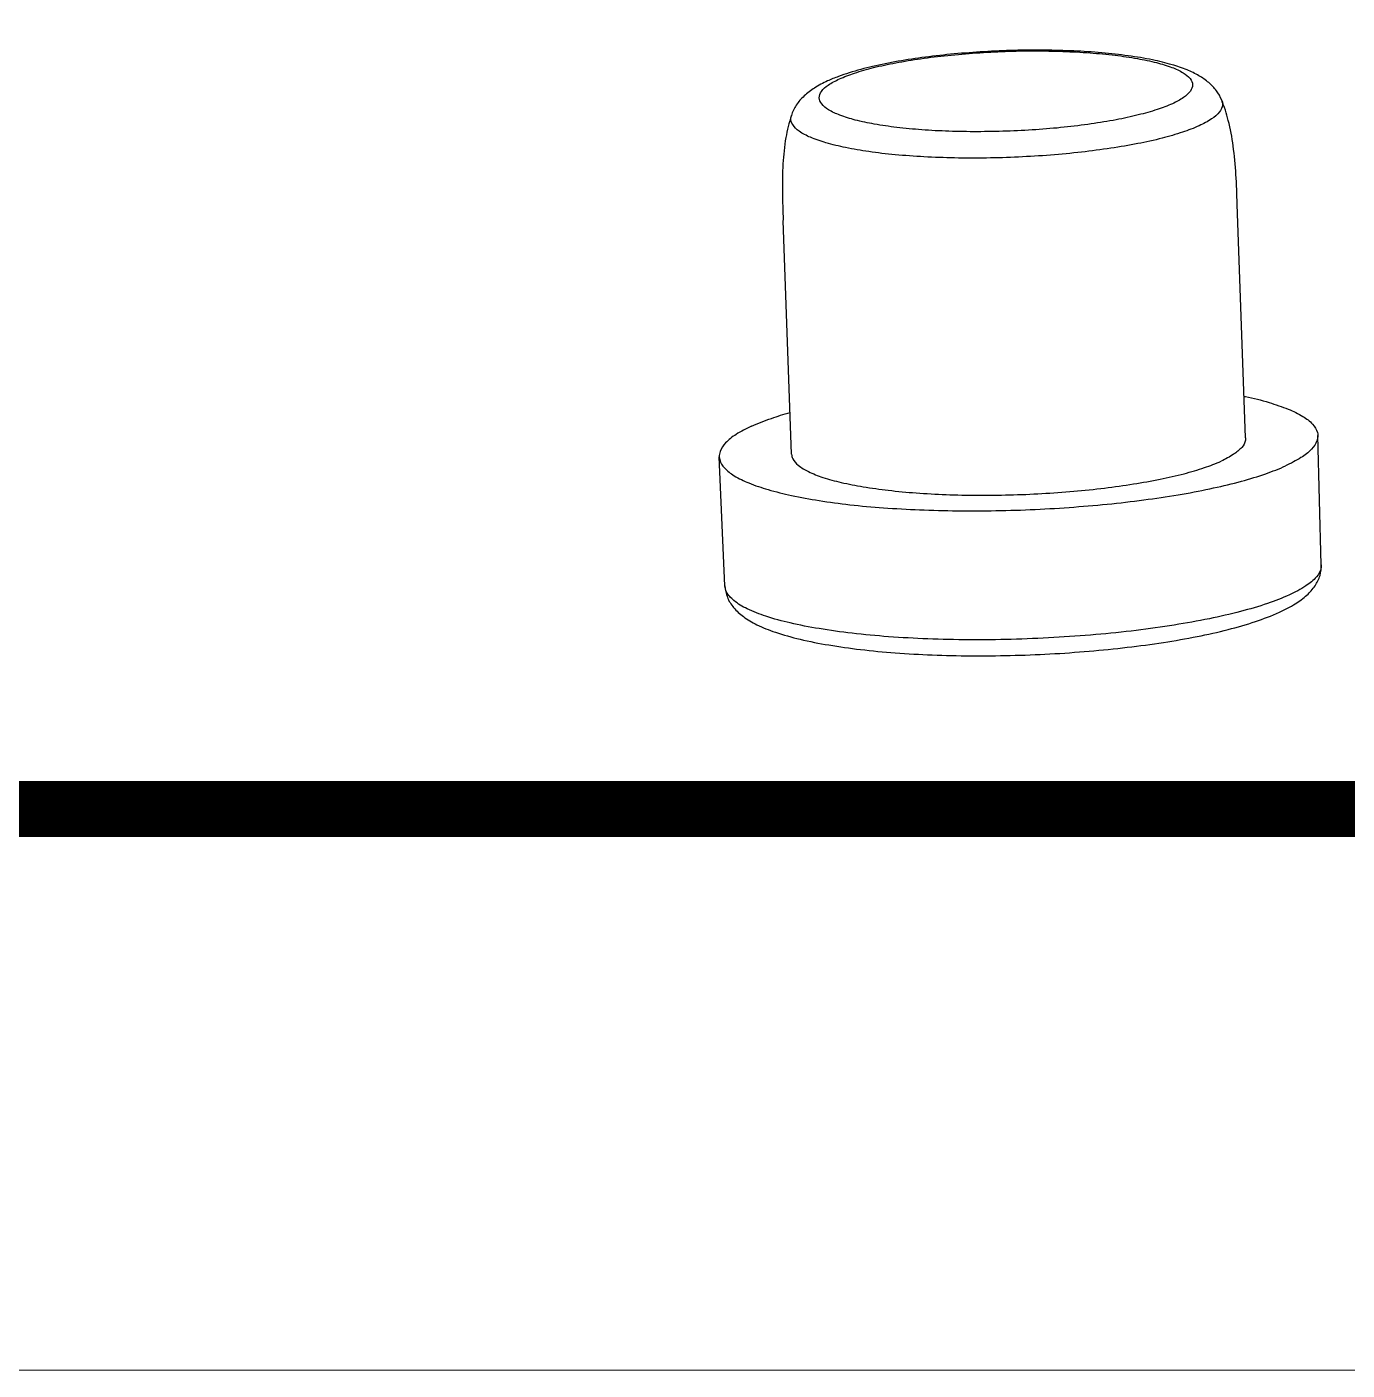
# Model space of a CAD drawing. Header units: millimetres. Extents: x 1779 to 2074, y -741 to -536.
# Drawn here: x 1880.02 to 1891.99, y -741.14 to -728.96 of the extents above; entities that cross this region are included whole.
import ezdxf

# ---------------------------------------------------------------- set-up
doc = ezdxf.new("R2010")
doc.units = ezdxf.units.MM
doc.layers.add('02___PRT_ALL_AXES', color=7, linetype='Continuous')
doc.layers.add('from', color=7, linetype='Continuous', lineweight=13)

msp = doc.modelspace()

# ---------------------------------------------------------------- linework, layer by layer
at = {"color": 7, "linetype": 'Continuous'}
for p, q in [((1890.849, -729.623), (1890.849, -729.623)), ((1886.948, -729.762), (1886.948, -729.762))]:
    msp.add_line(p, q, dxfattribs=at)
for points, start_tangent, end_tangent in [([(1890.849, -729.623), (1890.801, -729.538), (1890.731, -729.464), (1890.643, -729.402), (1890.535, -729.349), (1890.399, -729.302), (1890.222, -729.258), (1890.002, -729.221), (1889.762, -729.194), (1889.508, -729.177), (1889.241, -729.17), (1888.968, -729.172), (1888.694, -729.184), (1888.424, -729.204), (1888.163, -729.233), (1887.915, -729.271), (1887.685, -729.318), (1887.473, -729.375), (1887.375, -729.409)], (-0.375546, 0.926804), (-0.937179, -0.34885)), ([(1887.383, -729.431), (1887.521, -729.378), (1887.692, -729.328), (1887.894, -729.285), (1888.12, -729.247), (1888.365, -729.217), (1888.623, -729.195), (1888.887, -729.181), (1889.152, -729.176), (1889.41, -729.181), (1889.656, -729.194), (1889.883, -729.216), (1890.085, -729.246), (1890.258, -729.283), (1890.398, -729.326), (1890.5, -729.375), (1890.563, -729.428), (1890.585, -729.484), (1890.565, -729.541), (1890.503, -729.599), (1890.403, -729.655)], (0.909485, 0.415737), (-0.909485, -0.415737)), ([(1890.403, -729.655), (1890.265, -729.708), (1890.093, -729.757), (1889.892, -729.801), (1889.666, -729.838), (1889.421, -729.869), (1889.163, -729.891), (1888.898, -729.904), (1888.634, -729.909), (1888.375, -729.905), (1888.13, -729.892), (1887.903, -729.87), (1887.7, -729.84), (1887.527, -729.803), (1887.388, -729.759), (1887.285, -729.71), (1887.223, -729.657), (1887.201, -729.601), (1887.221, -729.544), (1887.282, -729.487), (1887.383, -729.431)], (-0.909485, -0.415737), (0.909485, 0.415737)), ([(1887.375, -729.409), (1887.276, -729.449)], (-0.937179, -0.34885), (-0.909485, -0.415737)), ([(1887.276, -729.449), (1887.157, -729.513), (1887.064, -729.585), (1886.993, -729.668), (1886.948, -729.762)], (-0.909485, -0.415737), (-0.308721, -0.951153)), ([(1890.848, -729.624), (1890.855, -729.667), (1890.828, -729.73), (1890.757, -729.793), (1890.645, -729.855)], (0.363091, -0.931754), (-0.909485, -0.415737)), ([(1890.645, -729.855), (1890.494, -729.913), (1890.308, -729.968), (1890.089, -730.017), (1889.845, -730.059), (1889.579, -730.094), (1889.298, -730.121), (1889.008, -730.139), (1888.716, -730.148), (1888.427, -730.147), (1888.15, -730.137), (1887.889, -730.118), (1887.65, -730.09), (1887.44, -730.053), (1887.262, -730.01), (1887.121, -729.96), (1887.019, -729.905), (1886.96, -729.845), (1886.943, -729.784), (1886.948, -729.762)], (-0.909485, -0.415737), (0.313536, 0.949576)), ([(1891.373, -734.266), (1891.516, -734.189), (1891.621, -734.111), (1891.695, -734.026), (1891.74, -733.932), (1891.752, -733.835)], (0.909485, 0.415737), (-0.027705, 0.999616)), ([(1891.752, -733.835), (1891.75, -733.862), (1891.708, -733.945), (1891.611, -734.028), (1891.462, -734.109)], (0.044445, -0.999012), (-0.909485, -0.415737)), ([(1886.346, -734.028), (1886.368, -734.13), (1886.425, -734.224), (1886.513, -734.306), (1886.635, -734.379), (1886.803, -734.447), (1887.027, -734.511), (1887.287, -734.563), (1887.576, -734.604), (1887.89, -734.634), (1888.225, -734.653), (1888.574, -734.661), (1888.932, -734.658), (1889.292, -734.644), (1889.648, -734.619), (1889.993, -734.584), (1890.321, -734.54), (1890.627, -734.486), (1890.907, -734.423), (1891.155, -734.35), (1891.373, -734.266)], (0.043417, -0.999057), (0.909485, 0.415737)), ([(1891.462, -734.109), (1891.264, -734.187), (1891.02, -734.259), (1890.737, -734.325), (1890.419, -734.382), (1890.074, -734.431), (1889.707, -734.469), (1889.327, -734.496), (1888.942, -734.512), (1888.558, -734.516), (1888.185, -734.508), (1887.829, -734.488), (1887.498, -734.457), (1887.199, -734.415), (1886.937, -734.363), (1886.718, -734.303), (1886.547, -734.235), (1886.427, -734.16), (1886.36, -734.081), (1886.346, -734.028)], (-0.909485, -0.415737), (-0.058489, 0.998288))]:
    msp.add_spline(points, degree=3, dxfattribs=dict(at, start_tangent=start_tangent, end_tangent=end_tangent))
at = {"layer": '02___PRT_ALL_AXES', "color": 7, "linetype": 'Continuous'}
for p, q in [((1891.065, -732.686), (1890.99, -730.566)), ((1886.949, -732.833), (1886.874, -730.713)), ((1891.752, -733.835), (1891.72, -732.664)), ((1886.346, -734.028), (1886.295, -732.857))]:
    msp.add_line(p, q, dxfattribs=at)
for points, start_tangent, end_tangent in [([(1890.99, -730.566), (1890.978, -730.298), (1890.953, -730.038), (1890.909, -729.807), (1890.849, -729.623)], (-0.035617, 0.999366), (-0.375484, 0.926829)), ([(1886.948, -729.762), (1886.898, -729.963), (1886.872, -730.201), (1886.867, -730.457), (1886.874, -730.712)], (-0.308664, -0.951171), (0.03551, -0.999369)), ([(1891.052, -732.309), (1891.064, -732.311), (1891.278, -732.365), (1891.452, -732.425), (1891.585, -732.491), (1891.673, -732.561), (1891.716, -732.635), (1891.72, -732.664)], (0.978384, -0.206797), (0.018554, -0.999828)), ([(1886.586, -732.58), (1886.767, -732.508), (1886.936, -732.455)], (0.909485, 0.415737), (0.961243, 0.275704)), ([(1886.586, -732.58), (1886.447, -732.654), (1886.352, -732.731), (1886.302, -732.808), (1886.295, -732.857)], (-0.909485, -0.415737), (0.032736, -0.999464)), ([(1891.065, -732.686), (1891.064, -732.707), (1891.031, -732.771), (1890.957, -732.834), (1890.844, -732.896)], (0.051335, -0.998682), (-0.909485, -0.415737)), ([(1891.72, -732.664), (1891.712, -732.711), (1891.663, -732.788), (1891.567, -732.864), (1891.428, -732.939)], (0.018554, -0.999828), (-0.909485, -0.415737)), ([(1886.95, -732.833), (1886.96, -732.874), (1887.011, -732.934), (1887.103, -732.991), (1887.233, -733.043), (1887.4, -733.089), (1887.599, -733.128), (1887.827, -733.16), (1888.079, -733.184), (1888.35, -733.199), (1888.634, -733.205), (1888.926, -733.202), (1889.219, -733.19), (1889.508, -733.169), (1889.787, -733.14), (1890.05, -733.103), (1890.292, -733.06), (1890.508, -733.01), (1890.693, -732.955), (1890.844, -732.896)], (0.051335, -0.998682), (0.909485, 0.415737)), ([(1886.295, -732.857), (1886.299, -732.884), (1886.342, -732.957), (1886.43, -733.028), (1886.563, -733.094), (1886.737, -733.154), (1886.95, -733.207), (1887.199, -733.253), (1887.478, -733.291), (1887.783, -733.319), (1888.11, -733.337), (1888.452, -733.346), (1888.803, -733.345), (1889.158, -733.334), (1889.51, -733.312), (1889.854, -733.282), (1890.183, -733.242), (1890.492, -733.195), (1890.776, -733.139), (1891.029, -733.078), (1891.248, -733.01), (1891.428, -732.939)], (0.032736, -0.999464), (0.909485, 0.415737))]:
    msp.add_spline(points, degree=3, dxfattribs=dict(at, start_tangent=start_tangent, end_tangent=end_tangent))
at = {"layer": 'from'}
msp.add_lwpolyline([(1778.886, -741.138), (2074.121, -741.138), (2074.121, -535.976), (1778.886, -535.976)], close=True, dxfattribs=at)
at = {"layer": 'from', "const_width": 0.509}
msp.add_lwpolyline([(1783.974, -736.05), (1783.974, -541.064), (2069.033, -541.064), (2069.033, -736.05), (1783.974, -736.05)], dxfattribs=at)

doc.saveas('drawing.dxf')
